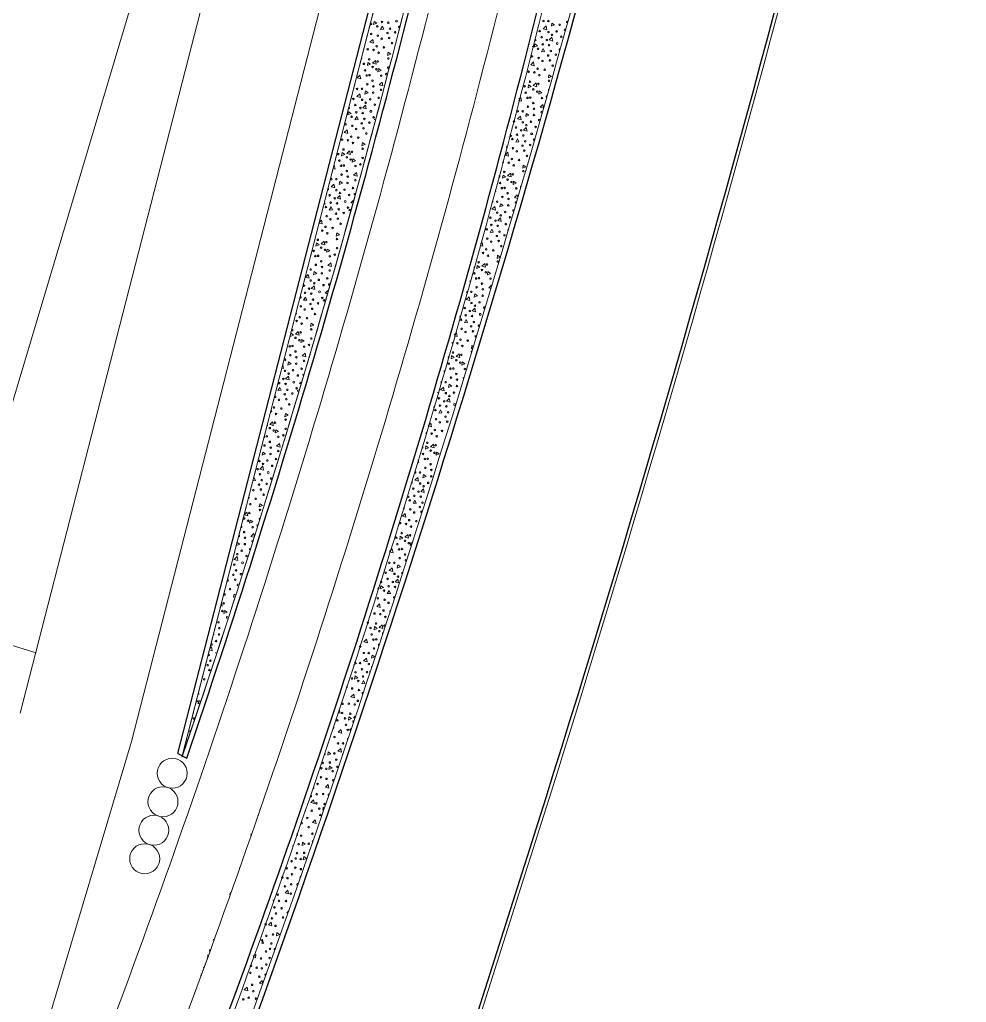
# Model space of a CAD drawing. Extents: x 2536801 to 2538856, y 7112140 to 7131569.
# Drawn here: x 2537244.5 to 2537442, y 7112942.4 to 7113147.6 of the extents above; entities that cross this region are included whole.
import ezdxf

# ---------------------------------------------------------------- set-up
doc = ezdxf.new("R2010")
doc.units = 0
doc.header["$LTSCALE"] = 100
doc.header["$MEASUREMENT"] = 0
for name, color, linetype, lineweight in [('D_BOC_FR', 3, 'Continuous', 13), ('D_CTB_1', 2, 'Continuous', 0), ('D_EOS_RMP', 1, 'Continuous', 30), ('D_EOT_ML', 7, 'Continuous', 13), ('D_EOT_RMP', 1, 'Continuous', 13), ('D_FOC_FR', 3, 'Continuous', 30), ('D_RIPRAP_1', 7, 'Continuous', 0)]:
    doc.layers.add(name, color=color, linetype=linetype, lineweight=lineweight)

msp = doc.modelspace()

# ---------------------------------------------------------------- linework, layer by layer
at = {"layer": 'D_BOC_FR', "lineweight": 0}
msp.add_line((2537325.65, 7112892.86), (2537349.96, 7112969.19), dxfattribs=at)
msp.add_arc((2533526.54, 7114186.94), 4012.67, 342.33351, 347.36304, dxfattribs=at)
at = {"layer": 'D_CTB_1', "linetype": 'Continuous', "lineweight": 0, "ltscale": 0.025}
msp.add_line((2537278.45, 7112994.06), (2537389.46, 7113426.41), dxfattribs=at)
at = {"layer": 'D_CTB_1', "linetype": 'Continuous', "lineweight": 13}
for centre in [(2537276.29, 7112990.19), (2537274.37, 7112984.24), (2537272.46, 7112978.29), (2537270.55, 7112972.34)]:
    msp.add_circle(centre, 3.13, dxfattribs=at)
at = {"layer": 'D_CTB_1', "linetype": 'Continuous', "lineweight": 0, "ltscale": 0.025, "extrusion": (0, 0, -1)}
msp.add_arc((-2534598.58, 7113910.95), 2864, 194.43661, 200.29547, dxfattribs=at)
at = {"layer": 'D_CTB_1', "linetype": 'Continuous', "lineweight": 0, "ltscale": 0.025}
for radius, start, end in [(1995, 341.1096, 346.3039), (2023, 341.1182, 346.3039), (2023, 338.57297, 341.1182)]:
    msp.add_arc((2535390.77, 7113639.45), radius, start, end, dxfattribs=at)
at = {"layer": 'D_EOS_RMP'}
for q in [(2537393.64, 7113446.72), (2537279.31, 7112993.36)]:
    msp.add_line((2537277.48, 7112994.31), q, dxfattribs=at)
for radius, start, end in [(1996, 341.11362, 346.3039), (2022, 341.1182, 346.3039), (2022, 338.57297, 341.1182)]:
    msp.add_arc((2535390.77, 7113639.45), radius, start, end, dxfattribs=at)
at = {"layer": 'D_EOT_ML'}
for q in [(2537390.22, 7113561.6), (2537247.93, 7113015.36)]:
    msp.add_line((2537229.04, 7113020.99), q, dxfattribs=at)
at = {"layer": 'D_EOT_RMP'}
for p, q in [((2537244.55, 7113002.77), (2537360.71, 7113455.17)), ((2537267.8, 7112996.8), (2537383.95, 7113449.21)), ((2537206.87, 7112792.46), (2537267.8, 7112996.8))]:
    msp.add_line(p, q, dxfattribs=at)
for radius, start, end in [(2000, 341.1182, 346.3039), (2014, 341.1182, 346.3039), (2000, 338.57297, 341.1182), (2014, 338.57297, 341.1182)]:
    msp.add_arc((2535390.77, 7113639.45), radius, start, end, dxfattribs=at)
at = {"layer": 'D_FOC_FR'}
msp.add_line((2537325.02, 7112893.06), (2537349.33, 7112969.39), dxfattribs=at)
msp.add_arc((2533526.54, 7114186.94), 4012, 342.33351, 347.36304, dxfattribs=at)
at = {"layer": 'D_FOC_FR', "extrusion": (0, 0, -1)}
msp.add_arc((-2534598.58, 7113910.95), 2865, 194.43661, 200.29547, dxfattribs=at)
at = {"layer": 'D_RIPRAP_1', "color": 7, "linetype": 'Continuous', "lineweight": 0}
for p, q in [((2537293.18, 7112951.99), (2537293.73, 7112952.31)), ((2537293.73, 7112952.31), (2537293.64, 7112951.68)), ((2537293.64, 7112951.68), (2537293.16, 7112951.92))]:
    msp.add_line(p, q, dxfattribs=at)
at = {"layer": 'D_RIPRAP_1', "color": 7, "lineweight": 0, "flags": 128}
msp.add_lwpolyline([(2537394.61, 7113446.47), (2537389.46, 7113426.41), (2537278.39, 7112993.84), (2537278.41, 7112993.83)], dxfattribs=at)
at = {"layer": 'D_RIPRAP_1', "color": 7, "linetype": 'Continuous', "lineweight": 0, "flags": 128}
for points in [[(2537318.3, 7113146.51), (2537318.43, 7113147.17), (2537318.97, 7113146.79)], [(2537320.45, 7113145.57), (2537319.78, 7113145.52), (2537320.16, 7113146.2)], [(2537354.47, 7113145.45), (2537353.72, 7113145.67), (2537354.31, 7113146.24)], [(2537355.41, 7113146.18), (2537355.53, 7113146.84), (2537356.07, 7113146.46)], [(2537318.31, 7113142.61), (2537317.56, 7113142.82), (2537318.15, 7113143.4)], [(2537355.69, 7113143.09), (2537354.94, 7113143.31), (2537355.53, 7113143.88)], [(2537351.85, 7113141.83), (2537351.97, 7113142.49), (2537352.51, 7113142.11)], [(2537354, 7113140.89), (2537353.33, 7113140.84), (2537353.7, 7113141.52)], [(2537321.24, 7113140.08), (2537321.37, 7113140.74), (2537321.91, 7113140.36)], [(2537317.01, 7113137.97), (2537317.13, 7113138.63), (2537317.67, 7113138.25)], [(2537318.84, 7113138.23), (2537318.09, 7113138.45), (2537318.68, 7113139.02)], [(2537319.23, 7113136.68), (2537319.35, 7113137.34), (2537319.89, 7113136.96)], [(2537351.85, 7113137.93), (2537351.1, 7113138.15), (2537351.69, 7113138.72)], [(2537315.62, 7113135.21), (2537314.87, 7113135.42), (2537315.46, 7113135.99)], [(2537354.79, 7113135.4), (2537354.91, 7113136.06), (2537355.45, 7113135.68)], [(2537320.25, 7113133.72), (2537319.5, 7113133.93), (2537320.09, 7113134.5)], [(2537350.55, 7113133.29), (2537350.67, 7113133.95), (2537351.22, 7113133.58)], [(2537352.38, 7113133.55), (2537351.64, 7113133.77), (2537352.22, 7113134.34)], [(2537315.57, 7113131.28), (2537314.82, 7113131.49), (2537315.41, 7113132.06)], [(2537316.51, 7113132), (2537316.63, 7113132.66), (2537317.17, 7113132.28)], [(2537352.77, 7113132), (2537352.89, 7113132.66), (2537353.43, 7113132.28)], [(2537316.78, 7113128.92), (2537316.04, 7113129.13), (2537316.62, 7113129.7)], [(2537353.75, 7113129.05), (2537353.04, 7113129.25), (2537353.63, 7113129.82), (2537353.77, 7113129.12)], [(2537312.95, 7113127.65), (2537313.07, 7113128.31), (2537313.61, 7113127.93)], [(2537315.09, 7113126.72), (2537314.43, 7113126.66), (2537314.8, 7113127.34)], [(2537349.11, 7113126.6), (2537348.36, 7113126.81), (2537348.95, 7113127.38)], [(2537350.05, 7113127.32), (2537350.17, 7113127.98), (2537350.71, 7113127.6)], [(2537350.33, 7113124.24), (2537349.58, 7113124.45), (2537350.17, 7113125.02)], [(2537312.95, 7113123.76), (2537312.2, 7113123.97), (2537312.79, 7113124.54)], [(2537348.64, 7113122.04), (2537347.97, 7113121.98), (2537348.35, 7113122.66)], [(2537315.89, 7113121.22), (2537316.01, 7113121.88), (2537316.55, 7113121.5)], [(2537311.65, 7113119.12), (2537311.77, 7113119.78), (2537312.31, 7113119.4)], [(2537313.48, 7113119.38), (2537312.73, 7113119.59), (2537313.32, 7113120.16)], [(2537346.5, 7113119.08), (2537345.75, 7113119.29), (2537346.34, 7113119.86)], [(2537313.87, 7113117.82), (2537313.99, 7113118.48), (2537314.53, 7113118.1)], [(2537349.43, 7113116.54), (2537349.55, 7113117.2), (2537350.1, 7113116.82)], [(2537314.89, 7113114.86), (2537314.14, 7113115.07), (2537314.73, 7113115.65)], [(2537345.19, 7113114.44), (2537345.32, 7113115.1), (2537345.86, 7113114.72)], [(2537347.03, 7113114.7), (2537346.28, 7113114.91), (2537346.87, 7113115.48)], [(2537310.21, 7113112.42), (2537309.46, 7113112.63), (2537310.05, 7113113.21)], [(2537311.15, 7113113.14), (2537311.27, 7113113.8), (2537311.81, 7113113.42)], [(2537347.41, 7113113.14), (2537347.53, 7113113.8), (2537348.08, 7113113.42)], [(2537311.43, 7113110.06), (2537310.68, 7113110.27), (2537311.27, 7113110.85)], [(2537348.39, 7113110.41), (2537348.33, 7113110.21), (2537347.69, 7113110.39), (2537348.27, 7113110.97)], [(2537309.74, 7113107.86), (2537309.07, 7113107.8), (2537309.44, 7113108.48)], [(2537343.75, 7113107.74), (2537343.01, 7113107.95), (2537343.6, 7113108.53)], [(2537344.69, 7113108.46), (2537344.81, 7113109.12), (2537345.36, 7113108.75)], [(2537344.97, 7113105.38), (2537344.22, 7113105.6), (2537344.81, 7113106.17)], [(2537310.53, 7113102.36), (2537310.65, 7113103.02), (2537311.19, 7113102.65)], [(2537343.28, 7113103.18), (2537342.61, 7113103.13), (2537342.99, 7113103.81)], [(2537306.29, 7113100.26), (2537306.41, 7113100.92), (2537306.96, 7113100.54)], [(2537308.12, 7113100.52), (2537307.38, 7113100.73), (2537307.97, 7113101.31)], [(2537308.51, 7113098.97), (2537308.63, 7113099.63), (2537309.17, 7113099.25)], [(2537344.73, 7113097.98), (2537344.72, 7113097.96), (2537344.07, 7113097.69), (2537344.2, 7113098.35)], [(2537309.53, 7113096), (2537308.78, 7113096.22), (2537309.37, 7113096.79)], [(2537339.84, 7113095.58), (2537339.96, 7113096.24), (2537340.5, 7113095.86)], [(2537341.67, 7113095.84), (2537340.92, 7113096.06), (2537341.51, 7113096.63)], [(2537304.85, 7113093.56), (2537304.1, 7113093.78), (2537304.69, 7113094.35)], [(2537305.79, 7113094.29), (2537305.91, 7113094.95), (2537306.45, 7113094.57)], [(2537342.06, 7113094.29), (2537342.18, 7113094.95), (2537342.72, 7113094.57)], [(2537306.07, 7113091.21), (2537305.32, 7113091.42), (2537305.91, 7113091.99)], [(2537342.75, 7113091.42), (2537342.33, 7113091.54), (2537342.92, 7113092.11), (2537342.93, 7113092.04)], [(2537339.33, 7113089.61), (2537339.46, 7113090.27), (2537340, 7113089.89)], [(2537304.38, 7113089.01), (2537303.71, 7113088.95), (2537304.09, 7113089.63)], [(2537338.4, 7113088.89), (2537337.65, 7113089.1), (2537338.24, 7113089.67)], [(2537339.61, 7113086.53), (2537338.86, 7113086.74), (2537339.45, 7113087.31)], [(2537305.17, 7113083.51), (2537305.29, 7113084.17), (2537305.84, 7113083.79)], [(2537337.92, 7113084.33), (2537337.26, 7113084.27), (2537337.63, 7113084.95)], [(2537300.93, 7113081.41), (2537301.06, 7113082.07), (2537301.6, 7113081.69)], [(2537302.77, 7113081.67), (2537302.02, 7113081.88), (2537302.61, 7113082.45)], [(2537303.15, 7113080.11), (2537303.27, 7113080.77), (2537303.82, 7113080.39)], [(2537304.17, 7113077.15), (2537303.43, 7113077.36), (2537304.02, 7113077.93)], [(2537336.31, 7113076.99), (2537335.56, 7113077.2), (2537336.15, 7113077.77)], [(2537339.09, 7113079.31), (2537338.98, 7113078.94), (2537338.72, 7113078.83), (2537338.84, 7113079.49)], [(2537300.43, 7113075.43), (2537300.55, 7113076.09), (2537301.1, 7113075.71)], [(2537334.48, 7113076.73), (2537334.6, 7113077.39), (2537335.14, 7113077.01)], [(2537336.7, 7113075.43), (2537336.82, 7113076.09), (2537337.36, 7113075.71)], [(2537300.71, 7113072.35), (2537299.96, 7113072.56), (2537300.55, 7113073.14)], [(2537333.98, 7113070.75), (2537334.1, 7113071.41), (2537334.64, 7113071.03)], [(2537337.14, 7113072.85), (2537337.08, 7113072.65), (2537336.97, 7113072.68)], [(2537299.02, 7113070.15), (2537298.35, 7113070.09), (2537298.73, 7113070.77)], [(2537333.04, 7113070.03), (2537332.29, 7113070.24), (2537332.88, 7113070.82)], [(2537334.26, 7113067.67), (2537333.51, 7113067.88), (2537334.1, 7113068.46)], [(2537299.82, 7113064.65), (2537299.94, 7113065.31), (2537300.48, 7113064.93)], [(2537332.57, 7113065.47), (2537331.9, 7113065.41), (2537332.27, 7113066.09)], [(2537297.41, 7113062.81), (2537296.66, 7113063.02), (2537297.25, 7113063.6)], [(2537297.8, 7113061.26), (2537297.92, 7113061.92), (2537298.46, 7113061.54)], [(2537298.82, 7113058.29), (2537298.07, 7113058.51), (2537298.66, 7113059.08)], [(2537295.08, 7113056.58), (2537295.2, 7113057.24), (2537295.74, 7113056.86)], [(2537329.12, 7113057.87), (2537329.24, 7113058.53), (2537329.79, 7113058.15)], [(2537330.95, 7113058.13), (2537330.21, 7113058.34), (2537330.8, 7113058.92)], [(2537331.34, 7113056.58), (2537331.46, 7113057.24), (2537332, 7113056.86)], [(2537295.35, 7113053.49), (2537294.61, 7113053.71), (2537295.19, 7113054.28)], [(2537327.68, 7113051.17), (2537326.93, 7113051.39), (2537327.52, 7113051.96)], [(2537328.62, 7113051.9), (2537328.74, 7113052.56), (2537329.28, 7113052.18)], [(2537328.9, 7113048.82), (2537328.15, 7113049.03), (2537328.74, 7113049.6)], [(2537327.21, 7113046.62), (2537326.54, 7113046.56), (2537326.92, 7113047.24)], [(2537294.46, 7113045.8), (2537294.58, 7113046.46), (2537295.12, 7113046.08)], [(2537292.44, 7113042.4), (2537292.56, 7113043.06), (2537293.1, 7113042.68)], [(2537325.07, 7113043.66), (2537324.32, 7113043.87), (2537324.91, 7113044.44)], [(2537323.76, 7113039.02), (2537323.89, 7113039.68), (2537324.43, 7113039.3)], [(2537325.6, 7113039.28), (2537324.85, 7113039.49), (2537325.44, 7113040.06)], [(2537289.72, 7113037.72), (2537289.84, 7113038.38), (2537290.38, 7113038)], [(2537326.29, 7113038.25), (2537326.14, 7113037.79), (2537325.98, 7113037.72), (2537326.1, 7113038.38)], [(2537290, 7113034.64), (2537289.25, 7113034.85), (2537289.84, 7113035.42)], [(2537322.33, 7113032.32), (2537321.58, 7113032.53), (2537322.17, 7113033.1)], [(2537323.26, 7113033.04), (2537323.38, 7113033.7), (2537323.93, 7113033.32)], [(2537323.54, 7113029.96), (2537322.79, 7113030.17), (2537323.38, 7113030.75)], [(2537319.71, 7113028.69), (2537319.83, 7113029.36), (2537320.37, 7113028.98)], [(2537321.85, 7113027.76), (2537321.18, 7113027.7), (2537321.56, 7113028.38)], [(2537287.08, 7113023.54), (2537287.2, 7113024.2), (2537287.75, 7113023.82)], [(2537319.71, 7113024.8), (2537318.96, 7113025.01), (2537319.55, 7113025.59)], [(2537318.41, 7113020.16), (2537318.53, 7113020.82), (2537319.07, 7113020.44)], [(2537320.24, 7113020.42), (2537319.49, 7113020.63), (2537320.08, 7113021.21)], [(2537317.02, 7113017.4), (2537316.27, 7113017.61), (2537316.86, 7113018.18)], [(2537316.97, 7113013.46), (2537316.22, 7113013.68), (2537316.81, 7113014.25)], [(2537317.91, 7113014.19), (2537318.03, 7113014.85), (2537318.57, 7113014.47)], [(2537314.35, 7113009.84), (2537314.47, 7113010.5), (2537315.01, 7113010.12)], [(2537317.66, 7113011.54), (2537317.57, 7113011.28), (2537317.44, 7113011.32)], [(2537316.49, 7113008.91), (2537315.83, 7113008.85), (2537316.2, 7113009.53)], [(2537314.35, 7113005.94), (2537313.6, 7113006.16), (2537314.19, 7113006.73)], [(2537313.05, 7113001.31), (2537313.17, 7113001.97), (2537313.71, 7113001.59)], [(2537314.49, 7113002.12), (2537314.35, 7113001.71), (2537314.13, 7113001.78)], [(2537311.67, 7112998.54), (2537310.92, 7112998.75), (2537311.51, 7112999.33)], [(2537311.61, 7112994.61), (2537310.86, 7112994.82), (2537311.45, 7112995.39)], [(2537308.75, 7112993.97), (2537308.87, 7112994.63), (2537309.41, 7112994.25)], [(2537308.99, 7112990.98), (2537309.11, 7112991.64), (2537309.65, 7112991.26)], [(2537308.99, 7112987.09), (2537308.25, 7112987.3), (2537308.83, 7112987.87)], [(2537305.95, 7112983.85), (2537305.2, 7112984.07), (2537305.79, 7112984.64)], [(2537308.03, 7112982.96), (2537307.89, 7112982.53), (2537307.69, 7112982.45), (2537307.81, 7112983.11)], [(2537306.31, 7112979.68), (2537305.56, 7112979.9), (2537306.15, 7112980.47)], [(2537303.39, 7112975.11), (2537303.51, 7112975.77), (2537304.05, 7112975.39)], [(2537303.63, 7112972.13), (2537303.75, 7112972.79), (2537304.3, 7112972.41)], [(2537300.59, 7112965), (2537299.85, 7112965.21), (2537300.44, 7112965.78)], [(2537297.11, 7112958.32), (2537296.36, 7112958.54), (2537296.95, 7112959.11)], [(2537298.03, 7112956.25), (2537298.15, 7112956.91), (2537298.7, 7112956.54)], [(2537295.22, 7112946.24), (2537295.19, 7112946.16), (2537294.49, 7112946.35), (2537295.08, 7112946.93)], [(2537292.07, 7112944.73), (2537291.32, 7112944.94), (2537291.91, 7112945.51)]]:
    msp.add_lwpolyline(points, close=True, dxfattribs=at)
for points in [[(2537358.31, 7113145.25), (2537358.39, 7113145.52, 1.823873)], [(2537358.85, 7113147.2, 1.374697), (2537358.76, 7113146.9)], [(2537357.19, 7113141.17), (2537357.28, 7113141.48, 1.113471)], [(2537354.82, 7113132.76), (2537354.9, 7113133.02, 0.533797)], [(2537354.42, 7113131.36), (2537354.51, 7113131.67, 0.954118)], [(2537353, 7113126.42), (2537353.06, 7113126.62, 2.728338)], [(2537353.47, 7113128.06), (2537353.54, 7113128.3, 2.227993)], [(2537351.82, 7113122.32), (2537351.91, 7113122.63, 1.012166)], [(2537349, 7113112.54), (2537349.08, 7113112.82, 0.607815)], [(2537349.43, 7113114.01), (2537349.45, 7113114.09, 0.12338)], [(2537348.04, 7113109.19), (2537348.13, 7113109.49, 1.292558)], [(2537347.56, 7113107.54), (2537347.65, 7113107.83, 1.440534)], [(2537346.39, 7113103.5), (2537346.48, 7113103.78, 0.629798)], [(2537341.56, 7113087.49, 2.877425), (2537341.5, 7113087.29)], [(2537340.36, 7113083.53), (2537340.42, 7113083.72, 2.86112)], [(2537339.75, 7113081.5, 1.845791), (2537339.67, 7113081.24)], [(2537338.73, 7113078.11), (2537338.8, 7113078.36, 0.515698)], [(2537331.91, 7113055.89, 0.306444), (2537331.85, 7113055.71)], [(2537328.31, 7113044.61), (2537328.41, 7113044.91, 1.300159)], [(2537325.1, 7113034.52), (2537325.17, 7113034.74, 2.398807)], [(2537324.34, 7113032.13, 0.676286), (2537324.25, 7113031.84)], [(2537322.63, 7113026.78), (2537322.72, 7113027.06, 1.626019)], [(2537321.72, 7113023.91), (2537321.78, 7113024.09, 0.330603)], [(2537320.23, 7113019.24), (2537320.33, 7113019.55, 0.865613)], [(2537319.45, 7113016.85), (2537319.55, 7113017.16, 1.061489)], [(2537317.92, 7113012.3), (2537318, 7113012.55, 0.514693)], [(2537316.15, 7113007.06, 1.246778), (2537316.05, 7113006.75)], [(2537314.06, 7113000.86), (2537314.17, 7113001.16, 0.853857)], [(2537312.88, 7112997.34), (2537312.94, 7112997.53, 0.340291)], [(2537313.48, 7112999.13), (2537313.58, 7112999.43, 1.122202)], [(2537311.83, 7112994.24, 0.186104), (2537311.8, 7112994.13)], [(2537309.92, 7112988.55), (2537310.01, 7112988.83, 1.552543)], [(2537309.01, 7112985.86, 0.739796), (2537308.91, 7112985.56)], [(2537305.02, 7112974.15), (2537305.08, 7112974.33, 0.333442)], [(2537302.57, 7112967.08, 2.00237), (2537302.48, 7112966.83)], [(2537301.53, 7112964.08, 0.370996), (2537301.46, 7112963.88)], [(2537297.82, 7112953.56, 1.171281), (2537297.71, 7112953.25)], [(2537295.84, 7112947.99), (2537295.9, 7112948.17, 2.991871)]]:
    msp.add_lwpolyline(points, format="xyb", close=True, dxfattribs=at)
for points in [[(2537348.61, 7113130.93), (2537349.01, 7113131.32), (2537349.17, 7113130.53), (2537348.56, 7113130.7)], [(2537318.94, 7113128.16), (2537318.94, 7113128.16), (2537318.94, 7113128.16)], [(2537346.71, 7113123.57), (2537347.16, 7113123.25), (2537346.56, 7113123)], [(2537310.03, 7113117.07), (2537310.11, 7113117.14), (2537310.27, 7113116.35), (2537309.88, 7113116.46)], [(2537343.73, 7113112.05), (2537343.81, 7113111.67), (2537343.65, 7113111.72)], [(2537308.02, 7113109.24), (2537308.25, 7113109.08), (2537307.95, 7113108.95)], [(2537313.91, 7113109.22), (2537313.58, 7113109.31), (2537314.06, 7113109.77)], [(2537307, 7113105.27), (2537307.43, 7113105.69), (2537307.59, 7113104.9), (2537306.96, 7113105.08)], [(2537341.72, 7113104.45), (2537341.8, 7113104.4), (2537341.7, 7113104.36)], [(2537340.63, 7113100.67), (2537340.98, 7113101.01), (2537341.14, 7113100.22), (2537340.55, 7113100.39)], [(2537338.42, 7113092.99), (2537338.45, 7113092.82), (2537338.38, 7113092.84)], [(2537308.59, 7113090.35), (2537308.22, 7113090.45), (2537308.78, 7113090.99)], [(2537302.16, 7113086.41), (2537302.24, 7113086.05), (2537302.08, 7113086.09)], [(2537336.3, 7113085.64), (2537336.44, 7113085.54), (2537336.25, 7113085.46)], [(2537335.16, 7113081.71), (2537335.62, 7113082.15), (2537335.78, 7113081.37), (2537335.12, 7113081.55)], [(2537299.35, 7113075.45), (2537299.5, 7113074.71), (2537299.18, 7113074.8)], [(2537333.03, 7113074.3), (2537333.1, 7113073.96), (2537332.94, 7113074.01)], [(2537303.03, 7113071.55), (2537302.87, 7113071.6), (2537303.12, 7113071.84)], [(2537330.87, 7113066.83), (2537331.08, 7113066.69), (2537330.8, 7113066.57)], [(2537329.69, 7113062.74), (2537330.26, 7113063.3), (2537330.42, 7113062.51), (2537329.69, 7113062.72)], [(2537296.13, 7113062.91), (2537296.24, 7113062.83), (2537296.09, 7113062.77)], [(2537327.64, 7113055.61), (2537327.74, 7113055.11), (2537327.51, 7113055.17)], [(2537293.25, 7113051.69), (2537293.37, 7113051.92), (2537293.66, 7113051.29), (2537293.13, 7113051.25)], [(2537325.36, 7113048.09), (2537325.73, 7113047.83), (2537325.2, 7113047.61)], [(2537291.32, 7113044.18), (2537291.89, 7113044.74), (2537292.05, 7113043.95), (2537291.31, 7113044.16)], [(2537293.32, 7113039.48), (2537292.71, 7113039.65), (2537293.3, 7113040.22), (2537293.4, 7113039.73)], [(2537321.66, 7113036.49), (2537322.22, 7113037.04), (2537322.38, 7113036.25), (2537321.65, 7113036.46)], [(2537288.31, 7113032.44), (2537288.31, 7113032.44), (2537288.3, 7113032.44)], [(2537289.24, 7113027), (2537289.1, 7113026.94), (2537289.22, 7113027.6), (2537289.4, 7113027.48)], [(2537286.57, 7113025.7), (2537286.7, 7113025.1), (2537286.44, 7113025.17)], [(2537284.91, 7113019.23), (2537285.03, 7113019.15), (2537284.87, 7113019.08)], [(2537284.15, 7113016.24), (2537284.48, 7113016.57), (2537284.64, 7113015.78), (2537284.07, 7113015.95)], [(2537314.3, 7113013.43), (2537314.77, 7113013.1), (2537314.11, 7113012.82)], [(2537282, 7113004.8), (2537281.72, 7113004.69), (2537281.84, 7113005.35), (2537282.11, 7113005.16)], [(2537311.13, 7113003.47), (2537311.15, 7113003.49), (2537311.31, 7113002.71), (2537310.92, 7113002.82)], [(2537279.24, 7112997.14), (2537279.28, 7112996.93), (2537279.19, 7112996.95)], [(2537296.2, 7112987.15), (2537296.21, 7112987.17)], [(2537292.72, 7112977.23), (2537292.66, 7112977.24)], [(2537292.73, 7112977.44), (2537292.83, 7112977.53)], [(2537302.37, 7112977.67), (2537302.47, 7112977.18), (2537302.22, 7112977.25)], [(2537305.64, 7112975.93), (2537305.5, 7112975.96), (2537305.72, 7112976.18)], [(2537303.03, 7112968.41), (2537302.89, 7112968.45), (2537303.12, 7112968.67)], [(2537297.39, 7112963.75), (2537297.42, 7112963.58), (2537297.34, 7112963.61)], [(2537300.45, 7112960.97), (2537300.2, 7112961.04), (2537300.61, 7112961.44)], [(2537283.66, 7112951.77), (2537283.56, 7112951.81)], [(2537283.63, 7112952.01), (2537283.82, 7112952.19)]]:
    msp.add_lwpolyline(points, dxfattribs=at)
at = {"layer": 'D_RIPRAP_1', "color": 7, "lineweight": 13, "flags": 128}
msp.add_lwpolyline([(2537165.98, 7112646.73, -0.008554), (2537189.88, 7112710.85), (2537201.42, 7112740.23), (2537237.95, 7112833.32), (2537265.57, 7112903.71, 0.011106), (2537296.39, 7112987.69, -0.011106), (2537265.57, 7112903.71), (2537237.95, 7112833.32), (2537201.42, 7112740.23), (2537189.88, 7112710.85, 0.008554), (2537165.98, 7112646.73, 0.012501), (2537135.02, 7112551.65, -0.012501)], format="xyb", close=True, dxfattribs=at)
at = {"layer": 'D_RIPRAP_1', "color": 7, "linetype": 'Continuous', "lineweight": 0}
for centre, radius in [((2537323.11, 7113147.27), 0.199), ((2537353.77, 7113147.27), 0.163), ((2537354.8, 7113147.27), 0.163), ((2537319.09, 7113146.14), 0.163), ((2537320.05, 7113147.07), 0.163), ((2537321.39, 7113146.9), 0.163), ((2537321.76, 7113145.67), 0.163), ((2537352.99, 7113145.18), 0.163), ((2537356.5, 7113145.1), 0.163), ((2537357.13, 7113146.47), 0.163), ((2537317.81, 7113144.55), 0.163), ((2537319.21, 7113144.23), 0.163), ((2537320.02, 7113143.58), 0.163), ((2537321.21, 7113144.75), 0.163), ((2537321.56, 7113143.73), 0.163), ((2537322.8, 7113144.91), 0.163), ((2537352.05, 7113143.27), 0.163), ((2537353.39, 7113143.9), 0.163), ((2537354.47, 7113143.29), 0.163), ((2537354.82, 7113144.98), 0.163), ((2537355.55, 7113144.38), 0.163), ((2537357.48, 7113143.99), 0.163), ((2537317.1, 7113141.36), 0.163), ((2537318.32, 7113141.22), 0.163), ((2537318.98, 7113141.99), 0.163), ((2537320.47, 7113141.77), 0.163), ((2537322.16, 7113142.64), 0.163), ((2537352.63, 7113141.46), 0.163), ((2537353.6, 7113142.39), 0.163), ((2537354.94, 7113142.23), 0.163), ((2537355.3, 7113140.99), 0.163), ((2537356.65, 7113142.59), 0.199), ((2537317.4, 7113139.28), 0.163), ((2537319.37, 7113140.65), 0.163), ((2537321.38, 7113139.45), 0.163), ((2537351.35, 7113139.87), 0.163), ((2537352.76, 7113139.55), 0.163), ((2537353.57, 7113138.91), 0.163), ((2537354.75, 7113140.07), 0.163), ((2537355.11, 7113139.05), 0.163), ((2537356.34, 7113140.23), 0.163), ((2537316.28, 7113138.32), 0.163), ((2537316.53, 7113136.97), 0.163), ((2537318.1, 7113137.67), 0.163), ((2537318.9, 7113137.2), 0.163), ((2537319.16, 7113138.81), 0.163), ((2537352.53, 7113137.31), 0.163), ((2537354.02, 7113137.1), 0.163), ((2537355.7, 7113137.96), 0.163), ((2537316.88, 7113135.9), 0.163), ((2537317.47, 7113135.96), 0.163), ((2537318.09, 7113134.82), 0.163), ((2537319.89, 7113135.86), 0.163), ((2537350.65, 7113136.69), 0.163), ((2537351.86, 7113136.54), 0.163), ((2537352.91, 7113135.97), 0.163), ((2537354.93, 7113134.77), 0.163), ((2537314.87, 7113133.09), 0.163), ((2537315.9, 7113133.1), 0.163), ((2537316.99, 7113134.06), 0.163), ((2537318.27, 7113133.62), 0.163), ((2537319.86, 7113132.89), 0.163), ((2537349.83, 7113133.64), 0.163), ((2537350.94, 7113134.6), 0.163), ((2537351.64, 7113132.99), 0.163), ((2537352.7, 7113134.13), 0.163), ((2537314.09, 7113131), 0.163), ((2537315.92, 7113130.8), 0.163), ((2537317.59, 7113130.93), 0.163), ((2537318.23, 7113132.29), 0.163), ((2537319.36, 7113131.23), 0.163), ((2537350.07, 7113132.29), 0.163), ((2537350.43, 7113131.22), 0.163), ((2537351.02, 7113131.28), 0.163), ((2537352.45, 7113132.52), 0.163), ((2537353.44, 7113131.18), 0.163), ((2537314.49, 7113129.72), 0.163), ((2537315.56, 7113129.11), 0.163), ((2537316.65, 7113130.21), 0.163), ((2537318.58, 7113129.82), 0.163), ((2537350.53, 7113129.38), 0.163), ((2537351.64, 7113130.14), 0.163), ((2537351.81, 7113128.94), 0.163), ((2537313.73, 7113127.28), 0.163), ((2537314.7, 7113128.21), 0.163), ((2537316.04, 7113128.05), 0.163), ((2537316.4, 7113126.82), 0.163), ((2537317.75, 7113128.41), 0.199), ((2537318.32, 7113127.15), 0.163), ((2537348.41, 7113128.41), 0.163), ((2537349.44, 7113128.42), 0.163), ((2537351.77, 7113127.62), 0.163), ((2537312.45, 7113125.7), 0.163), ((2537313.86, 7113125.38), 0.163), ((2537314.67, 7113124.73), 0.163), ((2537315.85, 7113125.9), 0.163), ((2537316.21, 7113124.88), 0.163), ((2537317.44, 7113126.05), 0.163), ((2537347.63, 7113126.32), 0.163), ((2537348.03, 7113125.04), 0.163), ((2537349.46, 7113126.12), 0.163), ((2537350.19, 7113125.53), 0.163), ((2537351.14, 7113126.25), 0.163), ((2537352.12, 7113125.14), 0.163), ((2537311.75, 7113122.51), 0.163), ((2537313.63, 7113123.13), 0.163), ((2537315.12, 7113122.92), 0.163), ((2537316.8, 7113123.79), 0.163), ((2537347.28, 7113122.61), 0.163), ((2537348.24, 7113123.53), 0.163), ((2537349.11, 7113124.43), 0.163), ((2537349.58, 7113123.37), 0.163), ((2537351.3, 7113123.74), 0.199), ((2537312.04, 7113120.43), 0.163), ((2537312.96, 7113122.36), 0.163), ((2537314.01, 7113121.8), 0.163), ((2537316.03, 7113120.6), 0.163), ((2537347.4, 7113120.7), 0.163), ((2537349.39, 7113121.22), 0.163), ((2537349.95, 7113122.14), 0.163), ((2537350.99, 7113121.37), 0.163), ((2537310.93, 7113119.47), 0.163), ((2537312.74, 7113118.82), 0.163), ((2537313.55, 7113118.34), 0.163), ((2537313.8, 7113119.95), 0.163), ((2537316.04, 7113118.68), 0.163), ((2537347.17, 7113118.45), 0.163), ((2537348.21, 7113120.05), 0.163), ((2537349.75, 7113120.2), 0.163), ((2537350.34, 7113119.11), 0.163), ((2537311.17, 7113118.12), 0.163), ((2537311.52, 7113117.05), 0.163), ((2537312.11, 7113117.1), 0.163), ((2537314.53, 7113117), 0.163), ((2537315.57, 7113117.34), 0.163), ((2537346.51, 7113117.68), 0.163), ((2537347.56, 7113117.12), 0.163), ((2537348.66, 7113118.24), 0.163), ((2537309.51, 7113114.24), 0.163), ((2537310.54, 7113114.24), 0.163), ((2537311.63, 7113115.2), 0.163), ((2537312.74, 7113115.97), 0.163), ((2537312.91, 7113114.77), 0.163), ((2537345.59, 7113115.75), 0.163), ((2537347.35, 7113115.27), 0.163), ((2537349.57, 7113115.92), 0.163), ((2537312.87, 7113113.44), 0.163), ((2537314.01, 7113112.38), 0.163), ((2537314.5, 7113114.03), 0.163), ((2537344.71, 7113113.44), 0.163), ((2537345.07, 7113112.37), 0.163), ((2537345.66, 7113112.42), 0.163), ((2537346.28, 7113114.14), 0.163), ((2537347.09, 7113113.66), 0.163), ((2537348.08, 7113112.33), 0.163), ((2537309.13, 7113110.87), 0.163), ((2537310.21, 7113110.25), 0.163), ((2537310.56, 7113111.95), 0.163), ((2537311.29, 7113111.35), 0.163), ((2537312.24, 7113112.07), 0.163), ((2537313.22, 7113110.96), 0.163), ((2537345.18, 7113110.53), 0.163), ((2537346.28, 7113111.29), 0.163), ((2537308.37, 7113108.43), 0.163), ((2537309.34, 7113109.36), 0.163), ((2537310.68, 7113109.19), 0.163), ((2537312.4, 7113109.56), 0.199), ((2537312.96, 7113108.3), 0.163), ((2537344.09, 7113109.56), 0.163), ((2537346.41, 7113108.76), 0.163), ((2537346.46, 7113110.09), 0.163), ((2537308.5, 7113106.52), 0.163), ((2537310.49, 7113107.04), 0.163), ((2537311.05, 7113107.96), 0.163), ((2537312.08, 7113107.2), 0.163), ((2537313.33, 7113107.79), 0.163), ((2537342.68, 7113106.19), 0.163), ((2537344.1, 7113107.27), 0.163), ((2537344.84, 7113106.67), 0.163), ((2537345.78, 7113107.39), 0.163), ((2537346.76, 7113106.28), 0.163), ((2537308.27, 7113104.28), 0.163), ((2537309.31, 7113105.87), 0.163), ((2537309.76, 7113104.06), 0.163), ((2537310.85, 7113106.02), 0.163), ((2537311.44, 7113104.93), 0.163), ((2537342.88, 7113104.68), 0.163), ((2537343.75, 7113105.57), 0.163), ((2537344.22, 7113104.51), 0.163), ((2537345.94, 7113104.88), 0.199), ((2537307.61, 7113103.51), 0.163), ((2537308.65, 7113102.94), 0.163), ((2537341.92, 7113103.75), 0.163), ((2537344.04, 7113102.36), 0.163), ((2537344.59, 7113103.28), 0.163), ((2537345.63, 7113102.52), 0.163), ((2537306.68, 7113101.57), 0.163), ((2537307.38, 7113099.96), 0.163), ((2537308.44, 7113101.09), 0.163), ((2537310.67, 7113101.74), 0.163), ((2537342.04, 7113101.84), 0.163), ((2537342.85, 7113101.19), 0.163), ((2537344.39, 7113101.34), 0.163), ((2537344.98, 7113100.25), 0.163), ((2537305.81, 7113099.26), 0.163), ((2537306.17, 7113098.19), 0.163), ((2537306.76, 7113098.24), 0.163), ((2537308.19, 7113099.49), 0.163), ((2537309.18, 7113098.15), 0.163), ((2537310.21, 7113098.48), 0.163), ((2537310.69, 7113099.83), 0.163), ((2537341.15, 7113098.83), 0.163), ((2537341.81, 7113099.6), 0.163), ((2537342.2, 7113098.26), 0.163), ((2537343.3, 7113099.38), 0.163), ((2537306.27, 7113096.35), 0.163), ((2537307.38, 7113097.11), 0.163), ((2537307.55, 7113095.91), 0.163), ((2537340.23, 7113096.89), 0.163), ((2537341.99, 7113096.42), 0.163), ((2537344.21, 7113097.06), 0.163), ((2537305.19, 7113095.38), 0.163), ((2537307.51, 7113094.58), 0.163), ((2537309.14, 7113095.18), 0.163), ((2537339.36, 7113094.58), 0.163), ((2537340.93, 7113095.28), 0.163), ((2537341.73, 7113094.81), 0.163), ((2537303.78, 7113092.01), 0.163), ((2537305.2, 7113093.09), 0.163), ((2537305.93, 7113092.5), 0.163), ((2537306.88, 7113093.22), 0.163), ((2537307.86, 7113092.11), 0.163), ((2537308.65, 7113093.52), 0.163), ((2537339.71, 7113093.51), 0.163), ((2537339.82, 7113091.67), 0.163), ((2537340.3, 7113093.57), 0.163), ((2537340.92, 7113092.43), 0.163), ((2537342.72, 7113093.47), 0.163), ((2537303.98, 7113090.5), 0.163), ((2537304.85, 7113091.4), 0.163), ((2537305.32, 7113090.34), 0.163), ((2537307.04, 7113090.7), 0.199), ((2537338.73, 7113090.71), 0.163), ((2537341.06, 7113089.9), 0.163), ((2537341.1, 7113091.23), 0.163), ((2537303.14, 7113087.67), 0.163), ((2537305.14, 7113088.18), 0.163), ((2537305.69, 7113089.1), 0.163), ((2537306.73, 7113088.34), 0.163), ((2537307.6, 7113089.44), 0.163), ((2537307.97, 7113088.93), 0.163), ((2537338.74, 7113088.41), 0.163), ((2537339.48, 7113087.82), 0.163), ((2537340.42, 7113088.54), 0.163), ((2537303.95, 7113087.02), 0.163), ((2537305.49, 7113087.16), 0.163), ((2537306.08, 7113086.08), 0.163), ((2537337.32, 7113087.33), 0.163), ((2537337.53, 7113085.82), 0.163), ((2537338.39, 7113086.72), 0.163), ((2537338.87, 7113085.66), 0.163), ((2537340.58, 7113086.02), 0.199), ((2537302.25, 7113084.65), 0.163), ((2537302.91, 7113085.42), 0.163), ((2537303.3, 7113084.08), 0.163), ((2537304.4, 7113085.21), 0.163), ((2537336.56, 7113084.89), 0.163), ((2537338.68, 7113083.51), 0.163), ((2537339.23, 7113084.43), 0.163), ((2537303.09, 7113082.24), 0.163), ((2537305.31, 7113082.88), 0.163), ((2537336.69, 7113082.99), 0.163), ((2537337.5, 7113082.34), 0.163), ((2537339.04, 7113082.49), 0.163), ((2537301.4, 7113079.39), 0.163), ((2537302.02, 7113081.11), 0.163), ((2537302.83, 7113080.63), 0.163), ((2537304.86, 7113079.63), 0.163), ((2537305.33, 7113080.97), 0.163), ((2537335.79, 7113079.97), 0.163), ((2537336.46, 7113080.74), 0.163), ((2537336.84, 7113079.41), 0.163), ((2537337.95, 7113080.53), 0.163), ((2537300.81, 7113079.33), 0.163), ((2537300.92, 7113077.49), 0.163), ((2537302.02, 7113078.26), 0.163), ((2537303.82, 7113079.29), 0.163), ((2537334.87, 7113078.04), 0.163), ((2537336.63, 7113077.56), 0.163), ((2537299.83, 7113076.53), 0.163), ((2537302.16, 7113075.73), 0.163), ((2537302.2, 7113077.06), 0.163), ((2537303.78, 7113076.32), 0.163), ((2537334, 7113075.73), 0.163), ((2537335.57, 7113076.43), 0.163), ((2537336.38, 7113075.95), 0.163), ((2537299.84, 7113074.23), 0.163), ((2537300.58, 7113073.64), 0.163), ((2537301.52, 7113074.36), 0.163), ((2537302.51, 7113073.25), 0.163), ((2537303.29, 7113074.67), 0.163), ((2537334.35, 7113074.66), 0.163), ((2537334.94, 7113074.71), 0.163), ((2537335.57, 7113073.58), 0.163), ((2537337.36, 7113074.62), 0.163), ((2537298.62, 7113071.64), 0.163), ((2537299.49, 7113072.54), 0.163), ((2537299.96, 7113071.48), 0.163), ((2537301.68, 7113071.85), 0.199), ((2537333.37, 7113071.85), 0.163), ((2537334.46, 7113072.81), 0.163), ((2537335.74, 7113072.38), 0.163), ((2537299.78, 7113069.33), 0.163), ((2537300.33, 7113070.25), 0.163), ((2537301.37, 7113069.48), 0.163), ((2537302.24, 7113070.59), 0.163), ((2537333.39, 7113069.56), 0.163), ((2537335.07, 7113069.68), 0.163), ((2537335.7, 7113071.05), 0.163), ((2537298.59, 7113068.16), 0.163), ((2537300.13, 7113068.31), 0.163), ((2537300.73, 7113067.22), 0.163), ((2537331.96, 7113068.48), 0.163), ((2537333.04, 7113067.86), 0.163), ((2537334.12, 7113068.96), 0.163), ((2537335.23, 7113067.17), 0.199), ((2537297.55, 7113066.57), 0.163), ((2537297.94, 7113065.23), 0.163), ((2537299.04, 7113066.35), 0.163), ((2537331.2, 7113066.04), 0.163), ((2537332.17, 7113066.97), 0.163), ((2537333.51, 7113066.8), 0.163), ((2537333.87, 7113065.57), 0.163), ((2537297.73, 7113063.38), 0.163), ((2537299.95, 7113064.03), 0.163), ((2537331.33, 7113064.13), 0.163), ((2537332.14, 7113063.48), 0.163), ((2537333.32, 7113064.65), 0.163), ((2537333.68, 7113063.63), 0.163), ((2537296.67, 7113062.25), 0.163), ((2537297.47, 7113061.77), 0.163), ((2537299.97, 7113062.12), 0.163), ((2537330.43, 7113061.12), 0.163), ((2537331.1, 7113061.89), 0.163), ((2537332.59, 7113061.67), 0.163), ((2537296.04, 7113060.53), 0.163), ((2537296.66, 7113059.4), 0.163), ((2537298.46, 7113060.44), 0.163), ((2537299.5, 7113060.77), 0.163), ((2537329.51, 7113059.18), 0.163), ((2537331.48, 7113060.55), 0.163), ((2537295.56, 7113058.64), 0.163), ((2537296.8, 7113056.87), 0.163), ((2537296.84, 7113058.2), 0.163), ((2537298.43, 7113057.46), 0.163), ((2537328.64, 7113056.87), 0.163), ((2537330.21, 7113057.57), 0.163), ((2537331.02, 7113057.1), 0.163), ((2537331.27, 7113058.7), 0.163), ((2537294.49, 7113055.38), 0.163), ((2537295.22, 7113054.78), 0.163), ((2537296.16, 7113055.5), 0.163), ((2537297.93, 7113055.81), 0.163), ((2537329, 7113055.8), 0.163), ((2537329.59, 7113055.85), 0.163), ((2537294.13, 7113053.69), 0.163), ((2537296.32, 7113052.99), 0.199), ((2537297.15, 7113054.39), 0.163), ((2537328.01, 7113053), 0.163), ((2537329.1, 7113053.96), 0.163), ((2537330.21, 7113054.72), 0.163), ((2537330.38, 7113053.52), 0.163), ((2537294.61, 7113052.63), 0.163), ((2537294.97, 7113051.39), 0.163), ((2537296.01, 7113050.63), 0.163), ((2537296.89, 7113051.73), 0.163), ((2537328.03, 7113050.7), 0.163), ((2537329.71, 7113050.83), 0.163), ((2537330.34, 7113052.19), 0.163), ((2537293.24, 7113049.31), 0.163), ((2537294.42, 7113050.47), 0.163), ((2537294.78, 7113049.45), 0.163), ((2537326.6, 7113049.62), 0.163), ((2537327.68, 7113049.01), 0.163), ((2537328.76, 7113050.11), 0.163), ((2537293.69, 7113047.5), 0.163), ((2537295.37, 7113048.36), 0.163), ((2537325.85, 7113047.18), 0.163), ((2537326.81, 7113048.11), 0.163), ((2537328.15, 7113047.95), 0.163), ((2537328.52, 7113046.71), 0.163), ((2537292.37, 7113044.53), 0.163), ((2537292.58, 7113046.37), 0.163), ((2537294.6, 7113045.17), 0.163), ((2537325.97, 7113045.28), 0.163), ((2537326.78, 7113044.63), 0.163), ((2537327.97, 7113045.79), 0.163), ((2537291.31, 7113043.39), 0.163), ((2537292.12, 7113042.92), 0.163), ((2537325.74, 7113043.03), 0.163), ((2537327.23, 7113042.82), 0.163), ((2537291.31, 7113040.54), 0.163), ((2537293.1, 7113041.58), 0.163), ((2537323.86, 7113042.41), 0.163), ((2537325.08, 7113042.26), 0.163), ((2537326.13, 7113041.69), 0.163), ((2537291.48, 7113039.34), 0.163), ((2537323.04, 7113039.37), 0.163), ((2537324.16, 7113040.32), 0.163), ((2537324.85, 7113038.72), 0.163), ((2537325.92, 7113039.85), 0.163), ((2537290.81, 7113036.65), 0.163), ((2537291.44, 7113038.02), 0.163), ((2537323.28, 7113038.02), 0.163), ((2537323.64, 7113036.94), 0.163), ((2537324.23, 7113037), 0.163), ((2537325.66, 7113038.24), 0.163), ((2537289.86, 7113035.93), 0.163), ((2537291.79, 7113035.54), 0.163), ((2537323.75, 7113035.1), 0.163), ((2537324.85, 7113035.87), 0.163), ((2537289.25, 7113033.77), 0.163), ((2537289.62, 7113032.54), 0.163), ((2537290.97, 7113034.14), 0.199), ((2537321.62, 7113034.14), 0.163), ((2537322.66, 7113034.14), 0.163), ((2537289.06, 7113031.62), 0.163), ((2537289.42, 7113030.6), 0.163), ((2537319.9, 7113030.14), 0.163), ((2537320.85, 7113032.04), 0.163), ((2537321.25, 7113030.76), 0.163), ((2537322.32, 7113030.15), 0.163), ((2537322.67, 7113031.84), 0.163), ((2537323.41, 7113031.25), 0.163), ((2537288.33, 7113028.64), 0.163), ((2537320.49, 7113028.33), 0.163), ((2537321.45, 7113029.25), 0.163), ((2537322.79, 7113029.09), 0.163), ((2537287.22, 7113027.52), 0.163), ((2537319.21, 7113026.74), 0.163), ((2537320.61, 7113026.42), 0.163), ((2537286.76, 7113024.06), 0.163), ((2537287.01, 7113025.67), 0.163), ((2537320.38, 7113024.18), 0.163), ((2537321.42, 7113025.77), 0.163), ((2537318.5, 7113023.55), 0.163), ((2537319.72, 7113023.41), 0.163), ((2537320.77, 7113022.84), 0.163), ((2537285.95, 7113021.69), 0.163), ((2537286.12, 7113020.49), 0.163), ((2537317.11, 7113021.64), 0.163), ((2537317.68, 7113020.51), 0.163), ((2537318.8, 7113021.47), 0.163), ((2537319.5, 7113019.86), 0.163), ((2537320.56, 7113020.99), 0.163), ((2537286.08, 7113019.16), 0.163), ((2537317.93, 7113019.16), 0.163), ((2537318.28, 7113018.09), 0.163), ((2537318.87, 7113018.14), 0.163), ((2537285.45, 7113017.79), 0.163), ((2537315.51, 7113016.64), 0.163), ((2537318.39, 7113016.25), 0.163), ((2537316.27, 7113015.28), 0.163), ((2537317.3, 7113015.28), 0.163), ((2537283.71, 7113012.76), 0.163), ((2537284.06, 7113011.74), 0.163), ((2537284.26, 7113013.68), 0.163), ((2537315.49, 7113013.19), 0.163), ((2537315.89, 7113011.91), 0.163), ((2537317.32, 7113012.99), 0.163), ((2537282.97, 7113009.78), 0.163), ((2537313.82, 7113009.98), 0.163), ((2537314.55, 7113011.28), 0.163), ((2537316.1, 7113010.4), 0.163), ((2537316.96, 7113011.3), 0.163), ((2537313.85, 7113007.88), 0.163), ((2537315.13, 7113009.47), 0.163), ((2537315.26, 7113007.56), 0.163), ((2537311.82, 7113004.69), 0.163), ((2537313.15, 7113004.7), 0.163), ((2537314.36, 7113004.55), 0.163), ((2537315.03, 7113005.32), 0.163), ((2537280.77, 7113001.63), 0.163), ((2537311.75, 7113002.78), 0.163), ((2537312.33, 7113001.65), 0.163), ((2537313.44, 7113002.61), 0.163), ((2537310.77, 7113001.22), 0.163), ((2537312.57, 7113000.3), 0.163), ((2537310.15, 7112997.78), 0.163), ((2537312.92, 7112999.23), 0.163), ((2537310.91, 7112996.42), 0.163), ((2537311.94, 7112996.43), 0.163), ((2537310.13, 7112994.33), 0.163), ((2537307.41, 7112991.24), 0.163), ((2537307.71, 7112992.35), 0.163), ((2537308.46, 7112991.12), 0.163), ((2537309.19, 7112992.43), 0.163), ((2537310.53, 7112993.05), 0.163), ((2537310.74, 7112991.54), 0.163), ((2537307.33, 7112989.35), 0.163), ((2537309.77, 7112990.62), 0.163), ((2537306.64, 7112987.96), 0.163), ((2537308.49, 7112989.03), 0.163), ((2537306.46, 7112985.83), 0.163), ((2537307.79, 7112985.84), 0.163), ((2537306.39, 7112983.92), 0.163), ((2537308.09, 7112983.76), 0.163), ((2537305.41, 7112982.36), 0.163), ((2537306.97, 7112982.8), 0.163), ((2537307.21, 7112981.45), 0.163), ((2537303.3, 7112979.76), 0.163), ((2537304.47, 7112980.85), 0.163), ((2537304.79, 7112978.93), 0.163), ((2537303.2, 7112977.18), 0.163), ((2537305.55, 7112977.57), 0.163), ((2537302.68, 7112975.38), 0.163), ((2537304.78, 7112975.48), 0.163), ((2537302.35, 7112973.5), 0.163), ((2537303.83, 7112973.57), 0.163), ((2537301.2, 7112971.82), 0.163), ((2537302.05, 7112972.39), 0.163), ((2537303.1, 7112972.27), 0.163), ((2537300.2, 7112970.35), 0.163), ((2537301.28, 7112969.1), 0.163), ((2537301.97, 7112970.49), 0.163), ((2537303.14, 7112970.17), 0.163), ((2537299.28, 7112968.44), 0.163), ((2537299.82, 7112966.56), 0.163), ((2537300.36, 7112968.29), 0.163), ((2537301.11, 7112966.98), 0.163), ((2537298.32, 7112964.85), 0.163), ((2537301.03, 7112965.07), 0.163), ((2537298.58, 7112963.55), 0.163), ((2537300.05, 7112963.51), 0.163), ((2537297.61, 7112962.18), 0.163), ((2537297.94, 7112960.9), 0.163), ((2537299.11, 7112962), 0.163), ((2537295.8, 7112958.66), 0.163), ((2537297.11, 7112959.88), 0.163), ((2537297.84, 7112958.33), 0.163), ((2537299.43, 7112960.07), 0.163), ((2537295.92, 7112956.25), 0.163), ((2537297.33, 7112956.52), 0.163), ((2537295.03, 7112955.3), 0.163), ((2537295.18, 7112954.81), 0.163), ((2537296.99, 7112954.64), 0.163), ((2537295.85, 7112952.96), 0.163), ((2537296.69, 7112953.53), 0.163), ((2537294.84, 7112951.5), 0.163), ((2537295.93, 7112950.25), 0.163), ((2537296.61, 7112951.63), 0.163), ((2537292.58, 7112948.51), 0.163), ((2537292.73, 7112949.97), 0.163), ((2537293.92, 7112949.59), 0.163), ((2537295, 7112949.44), 0.163), ((2537292.97, 7112946), 0.163), ((2537294.46, 7112947.7), 0.163), ((2537293.22, 7112944.69), 0.163), ((2537291.12, 7112942.96), 0.163), ((2537292.25, 7112943.33), 0.163), ((2537293.76, 7112943.14), 0.163)]:
    msp.add_circle(centre, radius, dxfattribs=at)
at = {"layer": 'D_RIPRAP_1', "color": 7, "lineweight": 0}
msp.add_arc((2535390.77, 7113639.45), 1995, 341.1179, 346.3039, dxfattribs=at)
at = {"layer": 'D_RIPRAP_1', "color": 7, "lineweight": 0, "extrusion": (0, 0, -1)}
for start, end in [(193.6961, 198.8818), (198.8818, 201.42703)]:
    msp.add_arc((-2535390.77, 7113639.45), 2023, start, end, dxfattribs=at)
at = {"layer": 'D_RIPRAP_1', "color": 7, "linetype": 'Continuous', "lineweight": 0}
for centre, radius, start, end in [((2537317.77, 7113146.65), 0.163, 195.87, 135.3302), ((2537323.67, 7113146.01), 0.163, 74.4801, 255.7876), ((2537351.32, 7113141.97), 0.163, 318.201, 12.8116), ((2537315.71, 7113139.45), 0.163, 281.0749, 50.1253), ((2537321.4, 7113137.54), 0.163, 66.6205, 263.6472), ((2537320.93, 7113136.19), 0.163, 18.0787, 312.189), ((2537313.15, 7113129.09), 0.163, 247.1726, 84.0275), ((2537318.69, 7113126.64), 0.163, 139.4127, 190.855), ((2537345.99, 7113121.02), 0.163, 275.1379, 55.8747), ((2537345.29, 7113117.83), 0.163, 233.3881, 97.6245), ((2537344.47, 7113114.79), 0.163, 245.5419, 85.4707), ((2537308.73, 7113112.15), 0.163, 267.8993, 63.3008), ((2537314.4, 7113111.1), 0.163, 74.0203, 256.2474), ((2537343.05, 7113109.56), 0.163, 267.9338, 63.0787), ((2537339.11, 7113095.93), 0.163, 319.6143, 8.2078), ((2537309.05, 7113092.24), 0.163, 36.8607, 290.1942), ((2537337.7, 7113090.7), 0.163, 275.914, 51.9081), ((2537303.02, 7113089.57), 0.163, 240.8607, 90.3394), ((2537301.33, 7113082.71), 0.163, 212.5012, 118.6989), ((2537300.46, 7113080.41), 0.163, 333.1302, 358.0699), ((2537334.58, 7113080.12), 0.163, 304.0779, 23.7442), ((2537333.76, 7113077.08), 0.163, 279.6067, 48.2154), ((2537303.69, 7113073.38), 0.163, 116.7892, 210.2658), ((2537332.34, 7113071.85), 0.163, 247.9886, 79.8335), ((2537302.61, 7113070.08), 0.163, 80.1616, 246.8934), ((2537331.56, 7113069.76), 0.163, 319.3525, 8.4696), ((2537297.78, 7113068.81), 0.163, 198.1144, 133.0857), ((2537296.89, 7113065.8), 0.163, 248.0745, 83.1256), ((2537329.22, 7113061.26), 0.163, 270.7736, 57.0485), ((2537295.45, 7113060.48), 0.163, 273.1299, 58.0702), ((2537328.4, 7113058.22), 0.163, 251.3751, 76.447), ((2537326.98, 7113052.99), 0.163, 218.3888, 109.4333), ((2537326.21, 7113050.9), 0.163, 267.6764, 56.9553), ((2537292.2, 7113047.71), 0.163, 265.1763, 66.0238), ((2537324.56, 7113045.59), 0.163, 250.388, 74.2437), ((2537294.61, 7113043.26), 0.163, 93.9319, 229.9103), ((2537290.68, 7113041.68), 0.163, 252.6845, 78.5156), ((2537294.14, 7113041.92), 0.163, 81.9112, 241.931), ((2537290.2, 7113039.78), 0.163, 251.2399, 79.9602), ((2537293.07, 7113038.61), 0.163, 84.2497, 239.5924), ((2537292.58, 7113036.95), 0.163, 101.1483, 222.6939), ((2537288.78, 7113034.83), 0.163, 312.7303, 18.4698), ((2537287.88, 7113030.45), 0.163, 224.9104, 106.2897), ((2537290.65, 7113031.77), 0.163, 13.5723, 310.2698), ((2537290.01, 7113029.51), 0.163, 54.9022, 268.94), ((2537319.17, 7113028.84), 0.163, 266.6968, 57.9349), ((2537287.75, 7113022.73), 0.163, 36.2433, 287.5988), ((2537284.5, 7113017.07), 0.163, 195.448, 135.7521), ((2537283.89, 7113014.91), 0.163, 224.5046, 106.6955), ((2537285.61, 7113015.28), 0.199, 138.6389, 185.2033), ((2537312.68, 7113008.2), 0.163, 236.0634, 88.5682), ((2537281.66, 7113006.82), 0.163, 279.4916, 51.7085), ((2537281.4, 7113005.21), 0.163, 223.4933, 107.7068), ((2537280.59, 7113002.83), 0.163, 296.6894, 34.5108), ((2537309.83, 7112999.71), 0.163, 288.1002, 36.5315), ((2537280.09, 7112998.94), 0.163, 75.4483, 248.3939), ((2537308.56, 7112996.04), 0.163, 322.2429, 0.3935), ((2537278.35, 7112993.91), 0.163, 40.0844, 54.0584), ((2537278.9, 7112994.83), 0.163, 142.3633, 181.4789), ((2537308.04, 7112994.23), 0.163, 273.5536, 49.0828), ((2537305.71, 7112987.15), 0.163, 250.8736, 71.7628), ((2537305.18, 7112985.42), 0.163, 233.9868, 88.6496), ((2537294.03, 7112981.15), 0.163, 48.3238, 62.4308), ((2537294.73, 7112982.53), 0.163, 131.628, 189.6619), ((2537303.94, 7112982.4), 0.163, 295.2273, 25.4139), ((2537294.03, 7112981.15), 0.163, 258.2068, 272.9662), ((2537301.28, 7112975.1), 0.163, 325.6973, 354.9438), ((2537290.48, 7112970.41), 0.163, 134.1971, 187.0929), ((2537288.43, 7112965.07), 0.163, 203.7705, 257.0258), ((2537288.43, 7112965.07), 0.163, 64.2642, 116.8671), ((2537285.72, 7112956.83), 0.163, 154.3828, 166.9072), ((2537284.74, 7112955.47), 0.163, 298.7952, 21.8424), ((2537284.22, 7112953.17), 0.163, 170.8896, 240.196), ((2537284.22, 7112953.17), 0.163, 78.5487, 149.748), ((2537282.24, 7112948.13), 0.163, 50.3469, 67.3756), ((2537282.99, 7112949.55), 0.163, 141.0555, 177.6893), ((2537282.24, 7112948.13), 0.163, 253.262, 268.3978), ((2537294.7, 7112944.65), 0.163, 85.6184, 235.164)]:
    msp.add_arc(centre, radius, start, end, dxfattribs=at)

doc.saveas('drawing.dxf')
